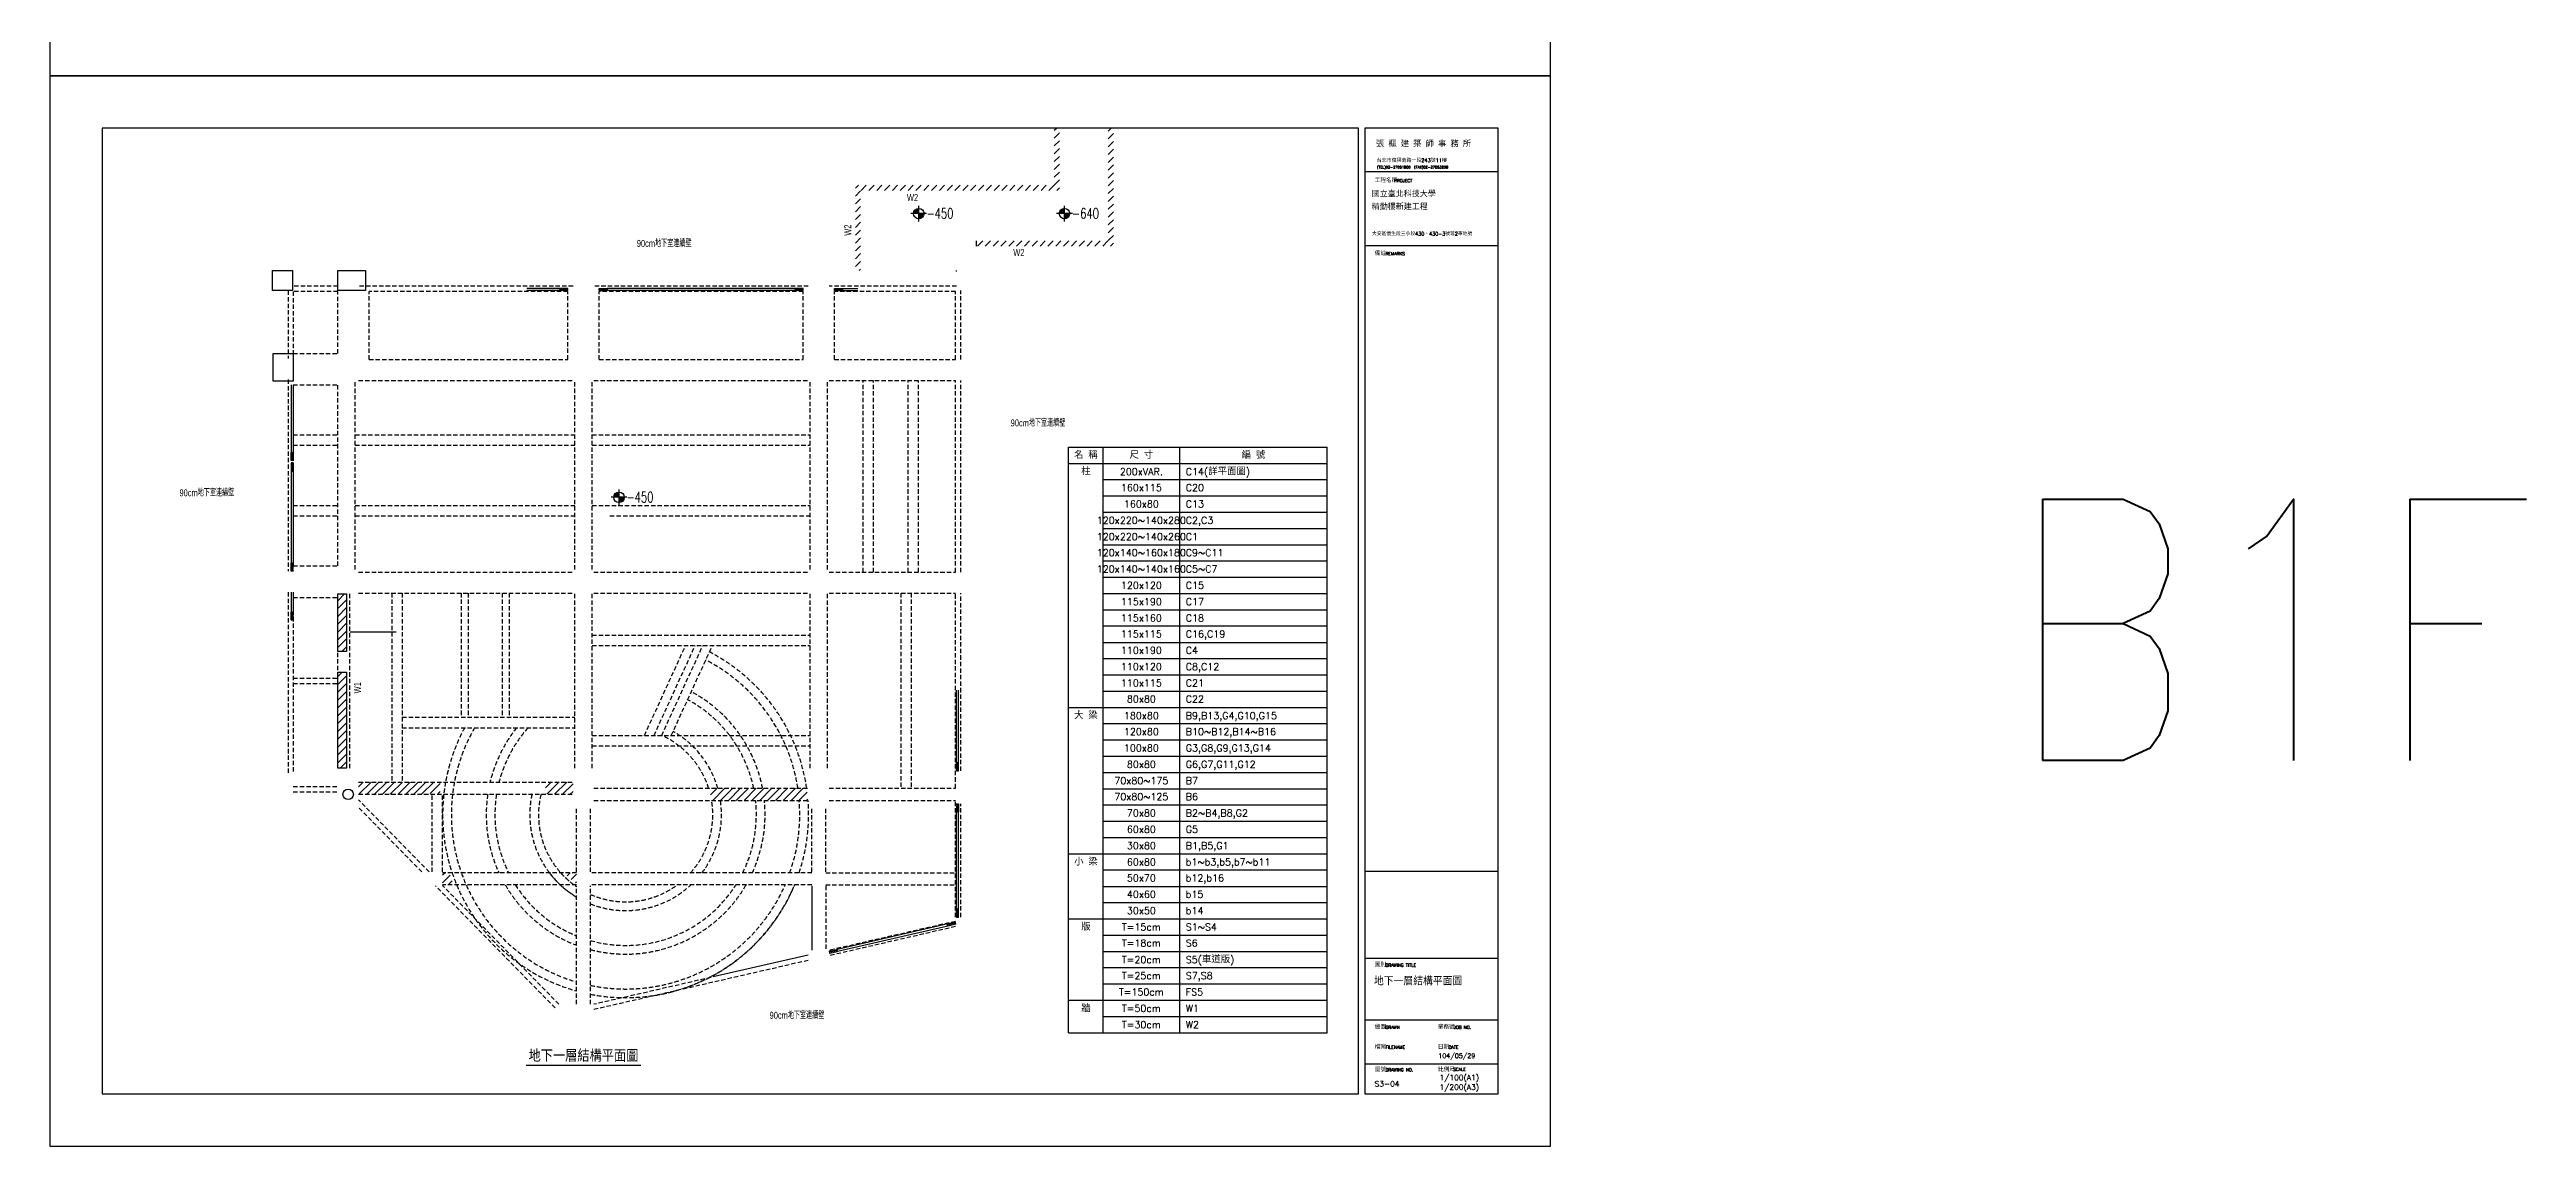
# Model space of a CAD drawing. Header units: millimetres. Extents: x -6716 to 14417, y -6142 to 137521.
# Drawn here: x -2 to 14209, y 105989 to 112282 of the extents above; entities that cross this region are included whole.
import ezdxf
from ezdxf.enums import TextEntityAlignment as Align

# ---------------------------------------------------------------- set-up
doc = ezdxf.new("R2010")
doc.units = ezdxf.units.MM
doc.header["$LTSCALE"] = 100
doc.linetypes.add('HIDDEN', pattern=[0.375, 0.25, -0.125])
for name, color, linetype in [('0-BEAM01', 4, 'HIDDEN'), ('0-BEAM02', 241, 'HIDDEN'), ('0-HATCH', 9, 'Continuous'), ('0-NOTES', 7, 'Continuous'), ('0-TEXTN', 4, 'Continuous'), ('0-TEXTW', 3, 'Continuous'), ('0-WALL', 7, 'HIDDEN'), ('0-施工圖框$0$TEXT-圖框', 3, 'Continuous'), ('0-施工圖框$0$圖框', 7, 'Continuous'), ('A-DOOR', 4, 'Continuous'), ('A-復璧', 3, 'Continuous'), ('A1', 1, 'Continuous'), ('CTEXT', 7, 'Continuous'), ('TEXT-尺寸', 4, 'Continuous'), ('TEXT-標題', 3, 'Continuous'), ('TITLE', 7, 'Continuous')]:
    doc.layers.add(name, color=color, linetype=linetype)
doc.layers.add('RA-Floor-Origin', color=3, linetype='Continuous', lineweight=30)
doc.layers.add('RA-Floor.BoundingBox', color=55, linetype='Continuous', lineweight=20)
doc.styles.add('0-施工圖框$0$TXT', font='romans.shx', dxfattribs={"bigfont": 'chineset.shx'})
doc.styles.add('3-AUCAD', font='aucad.shx', dxfattribs={"width": 0.67, "height": 30, "bigfont": 'single.shx'})
doc.styles.add('CHINA', font='romans.shx', dxfattribs={"width": 0.8, "bigfont": 'china.shx'})
doc.styles.add('TXT', font='romans.shx', dxfattribs={"bigfont": 'chineset.shx'})

msp = doc.modelspace()

# ---------------------------------------------------------------- hatches: boundary and pattern name
at = {"layer": '0-HATCH'}
h = msp.add_hatch(dxfattribs=at)
h.set_pattern_fill('ANSI31', color=256, scale=10, style=0)
h.paths.add_polyline_path([(5792, 111831), (5762, 111831), (5762, 111504), (5762, 111474), (5792, 111474)])
h = msp.add_hatch(dxfattribs=at)
h.set_pattern_fill('ANSI31', color=256, scale=10, style=0)
h.paths.add_polyline_path([(6102, 111831), (6072, 111831), (6072, 111484), (6102, 111484)])
h.paths.add_polyline_path([(6102, 111484), (6072, 111484), (6072, 111184), (6102, 111184)])
h = msp.add_hatch(dxfattribs=at)
h.set_pattern_fill('ANSI31', color=256, scale=10, style=0)
h.paths.add_polyline_path([(5762, 111474), (5762, 111504), (4621, 111504), (4621, 111014), (4651, 111014), (4651, 111474)])
h = msp.add_hatch(dxfattribs=at)
h.set_pattern_fill('ANSI31', color=256, scale=10, style=0)
h.paths.add_polyline_path([(5762, 111154), (5762, 111184), (5316, 111184), (5316, 111154)])
h.paths.add_polyline_path([(6102, 111154), (6102, 111184), (6072, 111184), (5762, 111184), (5762, 111154)])
h = msp.add_hatch(dxfattribs=at)
h.set_pattern_fill('ANSI31', color=256, scale=10, style=0)
h.set_pattern_definition([(45, (3e-06, 6890), (-22.45064, 22.45064), [])])
h.paths.add_polyline_path([(1701, 108829), (1651, 108829), (1651, 109159), (1701, 109159)])
h = msp.add_hatch(dxfattribs=at)
h.set_pattern_fill('ANSI31', color=256, scale=10, style=0)
h.set_pattern_definition([(45, (-7e-05, 6140), (-22.45064, 22.45064), [])])
h.paths.add_polyline_path([(1701, 108159), (1651, 108159), (1651, 108709), (1701, 108709)])
h = msp.add_hatch(dxfattribs=at)
h.set_pattern_fill('ANSI31', color=256, scale=10, style=0)
h.paths.add_polyline_path([(1771, 108079), (1771, 108009), (1846, 108009), (1846, 108059), (1846, 108074), (2076, 108074), (2076, 108059), (2076, 108009), (2176, 108009), (2176, 108014), (2238, 108014), (2238, 108079)])
h.paths.add_polyline_path([(1846, 108074), (1846, 108059), (1846, 108009), (1861, 108009), (1861, 108059), (2061, 108059), (2061, 108009), (2076, 108009), (2076, 108059), (2076, 108074)], flags=17)
h.paths.add_polyline_path([(2061, 108009), (2061, 108059), (1861, 108059), (1861, 108009)], flags=16)
h = msp.add_hatch(dxfattribs=at)
h.set_pattern_fill('ANSI31', color=256, scale=10, style=0)
h.paths.add_polyline_path([(3001, 108009), (3001, 108079), (2855, 108079, 0.038053), (2832, 108009)])
h = msp.add_hatch(dxfattribs=at)
h.set_pattern_fill('ANSI31', color=256, scale=10, style=0)
h.paths.add_polyline_path([(3779, 108044, -0.036045), (3796, 107974), (4349, 107974, 0.016775), (4342, 108044)])
h = msp.add_hatch(dxfattribs=at)
h.set_pattern_fill('ANSI31', color=256, scale=10, style=0)
h.paths.add_polyline_path([(2317, 107489, -0.01752), (2291, 107559), (2253, 107559), (2253, 107489)])
h = msp.add_hatch(dxfattribs=at)
h.set_pattern_fill('ANSI31', color=256, scale=10, style=0)
h.paths.add_polyline_path([(2950, 107559, 0.048261), (3021, 107498), (3021, 107559)])
at = {"layer": 'TEXT-尺寸', "ltscale": 200}
h = msp.add_hatch(color=256, dxfattribs=at)
h.paths.add_polyline_path([(4985, 111341), (4985, 111371, 0.414214), (4955, 111341)])
h.paths.add_polyline_path([(4985, 111311, 0.414214), (5015, 111341), (4985, 111341)])
h = msp.add_hatch(color=256, dxfattribs=at)
h.paths.add_polyline_path([(5821, 111341), (5821, 111371, 0.414214), (5791, 111341)])
h.paths.add_polyline_path([(5821, 111311, 0.414214), (5851, 111341), (5821, 111341)])
h = msp.add_hatch(color=256, dxfattribs=at)
h.paths.add_polyline_path([(3265, 109713), (3265, 109743, 0.414214), (3235, 109713)])
h.paths.add_polyline_path([(3265, 109683, 0.414214), (3295, 109713), (3265, 109713)])

# ---------------------------------------------------------------- linework, layer by layer
msp.add_line((1986, 108939), (1721, 108939))
at = {"color": 1}
for points in [[(1276, 110899), (1276, 111014), (1391, 111014), (1391, 110899)], [(1651, 110899), (1651, 111014), (1811, 111014), (1811, 110899)], [(1281, 110379), (1281, 110539), (1396, 110539), (1396, 110379)]]:
    msp.add_lwpolyline(points, close=True, dxfattribs=at)
at = {"layer": '0-BEAM01'}
for p, q in [((1366, 110899), (1366, 110509)), ((1651, 110924), (1391, 110924)), ((1651, 110894), (1396, 110894)), ((1396, 110894), (1396, 110539)), ((1651, 110539), (1651, 110894)), ((3001, 110924), (1771, 110924)), ((2971, 110894), (1831, 110894)), ((1831, 110504), (1831, 110894)), ((2971, 110504), (2971, 110894)), ((4351, 110924), (3121, 110924)), ((4321, 110894), (3151, 110894)), ((3151, 110504), (3151, 110894)), ((4321, 110504), (4321, 110894)), ((5201, 110924), (4471, 110924)), ((5196, 110894), (4501, 110894)), ((4501, 110504), (4501, 110894)), ((5196, 110504), (5196, 110894)), ((5226, 110504), (5226, 110899)), ((1396, 110539), (1651, 110539)), ((1831, 110504), (2971, 110504)), ((3151, 110504), (4321, 110504)), ((4501, 110504), (5196, 110504)), ((1366, 110389), (1366, 109289)), ((1396, 110359), (1396, 109319)), ((1396, 110359), (1651, 110359)), ((1651, 109319), (1651, 110359)), ((1751, 109299), (1751, 110379)), ((1771, 110384), (3001, 110384)), ((3011, 109299), (3011, 110379)), ((3111, 109299), (3111, 110379)), ((3121, 110384), (4351, 110384)), ((4361, 109299), (4361, 110379)), ((4461, 109299), (4461, 110379)), ((4471, 110384), (5196, 110384)), ((5196, 109284), (5196, 110384)), ((5226, 109284), (5226, 110384)), ((1396, 109319), (1651, 109319)), ((1366, 109169), (1366, 108129)), ((1721, 108159), (1721, 109159)), ((1771, 109284), (3001, 109284)), ((1771, 109164), (3001, 109164)), ((3011, 108159), (3011, 109159)), ((3111, 108159), (3111, 109159)), ((3121, 109284), (4351, 109284)), ((3121, 109164), (4351, 109164)), ((4361, 108159), (4361, 109159)), ((4461, 108159), (4461, 109159)), ((4471, 109284), (5196, 109284)), ((4471, 109164), (5196, 109164)), ((5196, 108044), (5196, 109164)), ((5226, 108144), (5226, 109164)), ((1396, 109139), (1396, 108129)), ((1396, 109139), (1651, 109139)), ((1651, 108159), (1651, 109139)), ((1396, 108054), (1651, 108054)), ((1396, 108024), (1651, 108024)), ((1771, 108079), (3001, 108079)), ((3121, 108044), (4351, 108044)), ((4471, 108044), (5196, 108044)), ((2133, 107564), (1766, 107939)), ((1771, 108009), (3001, 108009)), ((2175, 107564), (1771, 107977)), ((2193, 107564), (2193, 108009)), ((2253, 107564), (2253, 108009)), ((3021, 107564), (3021, 107939)), ((3101, 107564), (3101, 107939)), ((3121, 107974), (4351, 107974)), ((4371, 107564), (4371, 107939)), ((4451, 107564), (4451, 107939)), ((4471, 107974), (5196, 107974)), ((5196, 107304), (5196, 107974)), ((5226, 107304), (5226, 107954)), ((2898, 106783), (2212, 107484)), ((3021, 107559), (2253, 107559)), ((3021, 107489), (2253, 107489)), ((2920, 106804), (2253, 107485)), ((3021, 106804), (3021, 107484)), ((4371, 107559), (3101, 107559)), ((4371, 107489), (3101, 107489)), ((3101, 106804), (3101, 107484)), ((4451, 107559), (5196, 107559)), ((4451, 107489), (5196, 107489)), ((4451, 107484), (4451, 107114)), ((5196, 107280), (4471, 107114)), ((5196, 107250), (4471, 107083)), ((4351, 107056), (3121, 106774)), ((3830, 106967), (3121, 106804))]:
    msp.add_line(p, q, dxfattribs=at)
at = {"layer": '0-BEAM01', "linetype": 'Continuous'}
for p, q in [((4371, 107484), (4371, 107114)), ((4351, 107087), (3830, 106967))]:
    msp.add_line(p, q, dxfattribs=at)
at = {"layer": '0-BEAM02'}
for p, q in [((4666, 109284), (4666, 110384)), ((4726, 109284), (4726, 110384)), ((4924, 109284), (4924, 110384)), ((4984, 109284), (4984, 110384)), ((1396, 110072), (1651, 110072)), ((1396, 110012), (1651, 110012)), ((1751, 110072), (3011, 110072)), ((1751, 110012), (3011, 110012)), ((3111, 110072), (4361, 110072)), ((3111, 110012), (4361, 110012)), ((1396, 109666), (1651, 109666)), ((1396, 109606), (1651, 109606)), ((1751, 109666), (3011, 109666)), ((1751, 109606), (3011, 109606)), ((3111, 109666), (4361, 109666)), ((3213, 109606), (4361, 109606)), ((1961, 109164), (1961, 108079)), ((2021, 109164), (2021, 108079)), ((2359, 109164), (2359, 108451)), ((2399, 109164), (2399, 108451)), ((2594, 109164), (2594, 108451)), ((2634, 109164), (2634, 108451)), ((4881, 109164), (4881, 108044)), ((4941, 109164), (4941, 108044)), ((3111, 108923), (4361, 108923)), ((3111, 108863), (4361, 108863)), ((3411, 108347), (3647, 108863)), ((3466, 108347), (3702, 108863)), ((3510, 108347), (3746, 108863)), ((3565, 108347), (3801, 108863)), ((1396, 108675), (1651, 108675)), ((1396, 108645), (1651, 108645)), ((2021, 108451), (3011, 108451)), ((2021, 108391), (3011, 108391)), ((3111, 108347), (4361, 108347)), ((3111, 108287), (4361, 108287))]:
    msp.add_line(p, q, dxfattribs=at)
msp.add_lwpolyline([(3101, 106862, 0.110738), (3560, 106874, 0.236448), (4272, 107489)], format="xyb", dxfattribs=at)
for centre, radius, start, end in [((3303, 107892), 1000, 8.7207, 62.6062), ((3303, 107892), 1050, 8.3024, 62.7428), ((3303, 107892), 800, 10.9249, 61.8889), ((3303, 107892), 750, 11.6632, 61.6496), ((3303, 107892), 1050, 151.6259, 169.7623), ((3303, 107892), 1000, 150.067, 169.2445), ((3303, 107892), 800, 141.4107, 166.5102), ((3303, 107892), 750, 138.2934, 165.592), ((3303, 107892), 500, 17.6521, 65.4722), ((3303, 107892), 550, 16.0019, 60.2563), ((3303, 107892), 1050, 169.7623, 173.5328), ((3303, 107892), 1000, 169.2445, 173.303), ((3303, 107892), 1050, 173.6233, 198.5122), ((3303, 107892), 1000, 173.3062, 199.4742), ((3303, 107892), 800, 171.618, 204.6281), ((3303, 107892), 750, 171.0547, 206.3919), ((3303, 107892), 550, 167.7585, 239.1774), ((3303, 107892), 500, 166.5123, 235.6935), ((3303, 107892), 500, 318.1823, 9.3948), ((3303, 107892), 550, 322.6885, 8.534), ((3303, 107892), 750, 333.6081, 6.2476), ((3303, 107892), 800, 335.3719, 5.8557), ((3302, 107892), 1000, 340.5301, 4.6803), ((3303, 107892), 1050, 341.4878, 4.4582), ((3303, 107892), 1050, 198.5136, 254.4315), ((3303, 107892), 1000, 199.5224, 253.6318), ((3303, 107892), 800, 210.2801, 249.3743), ((3303, 107892), 750, 212.5369, 247.9296), ((3303, 107892), 550, 217.3115, 239.1774), ((3303, 107892), 500, 221.8177, 235.6935), ((3303, 107892), 550, 248.4738, 312.826), ((3303, 107892), 500, 246.1954, 306.2191), ((3303, 107892), 750, 254.3905, 327.4631), ((3303, 107892), 800, 255.3886, 329.7199), ((3303, 107892), 1000, 258.3572, 336.2102), ((3303, 107892), 1050, 281.6159, 337.4076)]:
    msp.add_arc(centre, radius, start, end, dxfattribs=at)
at = {"layer": '0-HATCH'}
msp.add_line((5316, 111154), (5316, 111184), dxfattribs=at)
at = {"layer": '0-NOTES'}
for p, q in [((5844, 106641), (5844, 110001)), ((5844, 110001), (7328, 110001)), ((6043, 106641), (6043, 110001)), ((6482, 106641), (6482, 110001)), ((7328, 106641), (7328, 110001)), ((5844, 109908), (7328, 109908)), ((5844, 108508), (7328, 108508)), ((5844, 107668), (7328, 107668)), ((5844, 107295), (7328, 107295)), ((5844, 106828), (7328, 106828)), ((5844, 106641), (7328, 106641))]:
    msp.add_line(p, q, dxfattribs=at)
at = {"layer": '0-NOTES', "color": 3}
for p, q in [((6043, 109815), (7328, 109815)), ((6043, 109721), (7328, 109721)), ((6043, 109628), (7328, 109628)), ((6043, 109535), (7328, 109535)), ((6043, 109441), (7328, 109441)), ((6043, 109348), (7328, 109348)), ((6043, 109255), (7328, 109255)), ((6043, 109161), (7328, 109161)), ((6043, 109068), (7328, 109068)), ((6043, 108975), (7328, 108975)), ((6043, 108881), (7328, 108881)), ((6043, 108788), (7328, 108788)), ((6043, 108695), (7328, 108695)), ((6043, 108601), (7328, 108601)), ((6043, 108415), (7328, 108415)), ((6043, 108321), (7328, 108321)), ((6043, 108228), (7328, 108228)), ((6043, 108135), (7328, 108135)), ((6043, 108041), (7328, 108041)), ((6043, 107948), (7328, 107948)), ((6043, 107855), (7328, 107855)), ((6043, 107761), (7328, 107761)), ((6043, 107575), (7328, 107575)), ((6043, 107481), (7328, 107481)), ((6043, 107388), (7328, 107388)), ((6043, 107201), (7328, 107201)), ((6043, 107108), (7328, 107108)), ((6043, 107015), (7328, 107015)), ((6043, 106921), (7328, 106921)), ((6043, 106735), (7328, 106735))]:
    msp.add_line(p, q, dxfattribs=at)
at = {"layer": '0-WALL', "color": 40, "linetype": 'Continuous'}
for points in [[(1701, 108829), (1651, 108829), (1651, 109159), (1701, 109159)], [(1701, 108159), (1651, 108159), (1651, 108709), (1701, 108709)]]:
    msp.add_lwpolyline(points, close=True, dxfattribs=at)
at = {"layer": '0-施工圖框$0$圖框', "color": 1}
for p, q in [((8310, 111831), (7544, 111831)), ((7544, 111831), (7544, 107567)), ((8310, 107567), (8310, 111831)), ((8310, 111581), (7544, 111581)), ((8310, 111156), (7544, 111156)), ((7544, 107567), (7544, 106291)), ((8310, 107567), (7544, 107567)), ((8310, 106291), (8310, 107567)), ((8310, 107067), (7544, 107067)), ((8310, 106714), (7544, 106714)), ((8310, 106460), (7544, 106460)), ((7544, 106291), (8310, 106291))]:
    msp.add_line(p, q, dxfattribs=at)
at = {"layer": 'A-DOOR', "color": 35}
for p, q in [((4501, 110911), (4547, 110911)), ((4501, 110904), (4506, 110904)), ((4501, 110899), (4501, 110904)), ((4501, 110899), (4508, 110899)), ((4504, 110899), (4501, 110899)), ((4504, 110901), (4544, 110901)), ((4506, 110901), (4504, 110901)), ((4504, 110901), (4504, 110899)), ((4506, 110904), (4542, 110904)), ((4506, 110904), (4506, 110901)), ((4512, 110899), (4547, 110899)), ((4547, 110904), (4542, 110904)), ((4542, 110904), (4542, 110901)), ((4542, 110901), (4544, 110901)), ((4544, 110901), (4544, 110899)), ((4544, 110899), (4547, 110899)), ((4547, 110899), (4547, 110904))]:
    msp.add_line(p, q, dxfattribs=at)
for points in [[(2971, 110911), (2925, 110911)], [(2925, 110904), (2930, 110904), (2930, 110901), (2928, 110901), (2928, 110899), (2925, 110899), (2925, 110904)], [(2960, 110899), (2925, 110899)], [(2968, 110901), (2928, 110901)], [(2966, 110904), (2930, 110904)], [(2971, 110899), (2964, 110899)], [(2971, 110904), (2966, 110904), (2966, 110901), (2968, 110901), (2968, 110899), (2971, 110899), (2971, 110904)], [(3151, 110911), (3197, 110911)], [(3151, 110904), (3156, 110904), (3156, 110901), (3154, 110901), (3154, 110899), (3151, 110899), (3151, 110904)], [(3151, 110899), (3158, 110899)], [(3154, 110901), (3194, 110901)], [(3156, 110904), (3192, 110904)], [(3162, 110899), (3197, 110899)], [(3197, 110904), (3192, 110904), (3192, 110901), (3194, 110901), (3194, 110899), (3197, 110899), (3197, 110904)], [(4321, 110911), (4275, 110911)], [(4275, 110904), (4280, 110904), (4280, 110901), (4278, 110901), (4278, 110899), (4275, 110899), (4275, 110904)], [(4310, 110899), (4275, 110899)], [(4318, 110901), (4278, 110901)], [(4316, 110904), (4280, 110904)], [(4321, 110899), (4314, 110899)], [(4321, 110904), (4316, 110904), (4316, 110901), (4318, 110901), (4318, 110899), (4321, 110899), (4321, 110904)], [(1384, 109925), (1384, 109971)], [(1384, 109910), (1384, 109864)], [(1391, 109971), (1391, 109966), (1394, 109966), (1394, 109968), (1396, 109968), (1396, 109971), (1391, 109971)], [(1391, 109930), (1391, 109966)], [(1391, 109925), (1391, 109930), (1394, 109930), (1394, 109928), (1396, 109928), (1396, 109925), (1391, 109925)], [(1391, 109910), (1391, 109905), (1394, 109905), (1394, 109907), (1396, 109907), (1396, 109910), (1391, 109910)], [(1391, 109905), (1391, 109869)], [(1391, 109864), (1391, 109869), (1394, 109869), (1394, 109867), (1396, 109867), (1396, 109864), (1391, 109864)], [(1394, 109928), (1394, 109968)], [(1394, 109907), (1394, 109867)], [(1396, 109936), (1396, 109971)], [(1396, 109925), (1396, 109932)], [(1396, 109910), (1396, 109903)], [(1396, 109899), (1396, 109864)], [(1384, 109289), (1384, 109335)], [(1391, 109335), (1391, 109330), (1394, 109330), (1394, 109332), (1396, 109332), (1396, 109335), (1391, 109335)], [(1391, 109294), (1391, 109330)], [(1391, 109289), (1391, 109294), (1394, 109294), (1394, 109292), (1396, 109292), (1396, 109289), (1391, 109289)], [(1394, 109292), (1394, 109332)], [(1396, 109300), (1396, 109335)], [(1396, 109289), (1396, 109296)], [(1384, 109009), (1384, 109055)], [(1391, 109055), (1391, 109050), (1394, 109050), (1394, 109052), (1396, 109052), (1396, 109055), (1391, 109055)], [(1391, 109014), (1391, 109050)], [(1391, 109009), (1391, 109014), (1394, 109014), (1394, 109012), (1396, 109012), (1396, 109009), (1391, 109009)], [(1394, 109012), (1394, 109052)], [(1396, 109020), (1396, 109055)], [(1396, 109009), (1396, 109016)], [(5206, 108190), (5206, 108185), (5203, 108185), (5203, 108187), (5201, 108187), (5201, 108190), (5206, 108190)], [(5201, 108155), (5201, 108190)], [(5203, 108147), (5203, 108187)], [(5206, 108149), (5206, 108185)], [(5213, 108144), (5213, 108190)], [(5201, 108144), (5201, 108151)], [(5206, 108144), (5206, 108149), (5203, 108149), (5203, 108147), (5201, 108147), (5201, 108144), (5206, 108144)], [(5206, 107954), (5206, 107949), (5203, 107949), (5203, 107951), (5201, 107951), (5201, 107954), (5206, 107954)], [(5201, 107954), (5201, 107947)], [(5201, 107943), (5201, 107908)], [(5206, 107908), (5206, 107913), (5203, 107913), (5203, 107911), (5201, 107911), (5201, 107908), (5206, 107908)], [(5203, 107951), (5203, 107911)], [(5206, 107949), (5206, 107913)], [(5213, 107954), (5213, 107908)], [(5206, 107350), (5206, 107345), (5203, 107345), (5203, 107347), (5201, 107347), (5201, 107350), (5206, 107350)], [(5201, 107315), (5201, 107350)], [(5201, 107304), (5201, 107311)], [(5206, 107304), (5206, 107309), (5203, 107309), (5203, 107307), (5201, 107307), (5201, 107304), (5206, 107304)], [(5203, 107307), (5203, 107347)], [(5206, 107309), (5206, 107345)], [(5213, 107304), (5213, 107350)], [(5182, 107272), (5148, 107264)], [(5149, 107259), (5154, 107261), (5154, 107264), (5152, 107263), (5151, 107265), (5148, 107264), (5149, 107259)], [(5196, 107263), (5151, 107253)], [(5191, 107272), (5152, 107263)], [(5189, 107269), (5154, 107261)], [(5193, 107275), (5186, 107273)], [(5194, 107270), (5189, 107269), (5189, 107272), (5191, 107272), (5190, 107274), (5193, 107275), (5194, 107270)], [(4471, 107109), (4478, 107111)], [(4472, 107104), (4477, 107105), (4476, 107108), (4474, 107108), (4474, 107110), (4471, 107109), (4472, 107104)], [(4473, 107097), (4518, 107108)], [(4474, 107108), (4513, 107117)], [(4477, 107105), (4512, 107113)], [(4481, 107111), (4516, 107119)], [(4517, 107114), (4512, 107113), (4511, 107116), (4513, 107117), (4513, 107119), (4516, 107119), (4517, 107114)]]:
    msp.add_lwpolyline(points, dxfattribs=at)
at = {"layer": 'A-復璧'}
for points in [[(2925, 110911), (2736, 110911)], [(2925, 110899), (2736, 110899)], [(2971, 110911), (2775, 110911)], [(2925, 110911), (2925, 110899)], [(2971, 110899), (2971, 110911)], [(3151, 110899), (3151, 110911)], [(4275, 110911), (3197, 110911)], [(3197, 110911), (3197, 110899)], [(4275, 110899), (3197, 110899)], [(4275, 110911), (3206, 110911)], [(4275, 110911), (4275, 110899)], [(4321, 110899), (4321, 110911)], [(4501, 110899), (4501, 110911)], [(4547, 110911), (4636, 110911)], [(4547, 110911), (4547, 110899)], [(4547, 110899), (4636, 110899)], [(1384, 110359), (1384, 109925)], [(1396, 110359), (1396, 109925)], [(1384, 109971), (1396, 109971)], [(1396, 109925), (1384, 109925)], [(1384, 109910), (1384, 109335)], [(1396, 109910), (1384, 109910)], [(1384, 109864), (1396, 109864)], [(1396, 109910), (1396, 109335)], [(1384, 109335), (1396, 109335)], [(1396, 109289), (1384, 109289)], [(1384, 109169), (1384, 109055)], [(1396, 109169), (1396, 109055)], [(1384, 109055), (1396, 109055)], [(1396, 109009), (1384, 109009)], [(5201, 108190), (5201, 108607)], [(5213, 108190), (5213, 108607)], [(5213, 108190), (5201, 108190)], [(5201, 108144), (5213, 108144)], [(5201, 107954), (5213, 107954)], [(5201, 107350), (5201, 107908)], [(5213, 107908), (5201, 107908)], [(5213, 107350), (5213, 107908)], [(5213, 107350), (5201, 107350)], [(5201, 107304), (5213, 107304)], [(5151, 107265), (4516, 107119)], [(5151, 107253), (4518, 107108)], [(5151, 107253), (5148, 107264)], [(5196, 107275), (5193, 107275)], [(5193, 107275), (5196, 107263)], [(4471, 107109), (4473, 107097)], [(4473, 107097), (4471, 107097)], [(4518, 107108), (4516, 107119)]]:
    msp.add_lwpolyline(points, dxfattribs=at)
at = {"layer": 'A1'}
msp.add_lwpolyline([(5201, 111009), (5201, 111014)], dxfattribs=at)
at = {"layer": 'Defpoints'}
for points in [[(0, 112131), (8610, 112131), (8610, 118271), (0, 118271)], [(0, 105991), (8610, 105991), (8610, 112131), (0, 112131)], [(300, 106291), (7508, 106291), (7508, 111831), (300, 111831)]]:
    msp.add_lwpolyline(points, close=True, dxfattribs=at)
at = {"layer": 'RA-Floor-Origin'}
msp.add_circle((1711, 108009), 30, dxfattribs=at)
at = {"layer": 'RA-Floor.BoundingBox', "const_width": 5}
for points in [[(0, 118271), (8610, 118271), (8610, 112131), (0, 112131)], [(0, 112131), (8610, 112131), (8610, 105991), (0, 105991)]]:
    msp.add_lwpolyline(points, close=True, dxfattribs=at)
at = {"layer": 'TEXT-尺寸', "ltscale": 200}
for points in [[(5030, 111341), (4940, 111341)], [(4985, 111296), (4985, 111386)], [(5866, 111341), (5776, 111341)], [(5821, 111296), (5821, 111386)], [(3265, 109668), (3265, 109758)], [(3310, 109713), (3220, 109713)]]:
    msp.add_lwpolyline(points, dxfattribs=at)
for centre in [(4985, 111341), (5821, 111341), (3265, 109713)]:
    msp.add_circle(centre, 30, dxfattribs=at)
at = {"layer": 'TITLE', "color": 1}
msp.add_line((2732, 106454), (3390, 106454), dxfattribs=at)

# ---------------------------------------------------------------- texts
at = {"color": 2, "lineweight": 25, "style": 'CHINA', "width": 0.8}
msp.add_text('B1F', height=1500, dxfattribs=at).set_placement((14261, 108203), align=Align.RIGHT)
at = {"layer": '0-TEXTN', "style": '0-施工圖框$0$TXT'}
for s, p in [('名 稱', (5944, 109955)), ('柱', (5944, 109861)), ('200xVAR.', (6262, 109861)), ('尺 寸', (6262, 109955)), ('編 號', (6905, 109955)), ('160x115', (6262, 109768)), ('120x220~140x280', (6262, 109581)), ('160x80', (6262, 109675)), ('120x220~140x260', (6262, 109488)), ('120x140~160x180', (6262, 109395)), ('120x140~140x160', (6262, 109301)), ('120x120', (6262, 109208)), ('115x190', (6262, 109115)), ('115x160', (6262, 109021)), ('115x115', (6262, 108928)), ('110x190', (6262, 108835)), ('110x120', (6262, 108741)), ('110x115', (6262, 108648)), ('大 梁', (5944, 108461)), ('180x80', (6262, 108461)), ('80x80', (6262, 108555)), ('120x80', (6262, 108368)), ('100x80', (6262, 108275)), ('80x80', (6262, 108181)), ('70x80~175', (6262, 108088)), ('70x80~125', (6262, 107995)), ('70x80', (6262, 107901)), ('30x80', (6262, 107715)), ('60x80', (6262, 107808)), ('小 梁', (5944, 107621)), ('60x80', (6262, 107621)), ('50x70', (6262, 107528)), ('40x60', (6262, 107435)), ('30x50', (6262, 107341)), ('30x50', (6262, 107341)), ('版', (5944, 107248)), ('T=15cm', (6262, 107248)), ('T=18cm', (6262, 107155)), ('T=20cm', (6262, 107061)), ('T=150cm', (6262, 106875)), ('T=25cm', (6262, 106968)), ('牆', (5944, 106781)), ('T=50cm', (6262, 106781)), ('T=30cm', (6262, 106688))]:
    msp.add_text(s, height=40, dxfattribs=at).set_placement(p, align=Align.MIDDLE_CENTER)
for s, p in [('C14(詳平面圖)', (6517, 109841)), ('C20', (6517, 109748)), ('C13', (6517, 109655)), ('C2,C3', (6517, 109561)), ('C1', (6517, 109468)), ('C9~C11', (6517, 109375)), ('C5~C7', (6517, 109281)), ('C15', (6517, 109188)), ('C17', (6517, 109095)), ('C18', (6517, 109001)), ('C16,C19', (6517, 108908)), ('C4', (6517, 108815)), ('C8,C12', (6517, 108721)), ('C21', (6517, 108628)), ('C22', (6517, 108535)), ('B9,B13,G4,G10,G15', (6517, 108441)), ('G3,G8,G9,G13,G14', (6517, 108255)), ('B10~B12,B14~B16', (6517, 108348)), ('G6,G7,G11,G12', (6517, 108161)), ('B7', (6517, 108068)), ('B6', (6517, 107975)), ('B2~B4,B8,G2', (6517, 107881)), ('G5', (6517, 107788)), ('B1,B5,G1', (6517, 107695)), ('b1~b3,b5,b7~b11', (6517, 107601)), ('b12,b16', (6517, 107508)), ('b15', (6517, 107415)), ('b14', (6517, 107321)), ('S1~S4', (6517, 107228)), ('S6', (6517, 107135)), ('S5(車道版)', (6517, 107041)), ('S7,S8', (6517, 106948)), ('FS5', (6517, 106855)), ('W1', (6517, 106761)), ('W2', (6517, 106668))]:
    msp.add_text(s, height=40, dxfattribs=at).set_placement(p)
at = {"layer": '0-TEXTW', "style": '3-AUCAD', "width": 0.67}
for s, p in [('W2', (4917, 111413)), ('90cm地下室連續壁', (3367, 111150)), ('W2', (5527, 111098)), ('90cm地下室連續壁', (5512, 110120)), ('90cm地下室連續壁', (743, 109719)), ('90cm地下室連續壁', (4129, 106721))]:
    msp.add_text(s, height=40, dxfattribs=at).set_placement(p)
for s, p in [('W2', (4597, 111214)), ('W1', (1784, 108588))]:
    msp.add_text(s, height=40, rotation=90, dxfattribs=at).set_placement(p)
at = {"layer": '0-施工圖框$0$TEXT-圖框', "color": 3, "style": '0-施工圖框$0$TXT'}
msp.add_text('104/05/29', height=26.9, dxfattribs=at).set_placement((7966, 106495))
at = {"layer": '0-施工圖框$0$圖框', "color": 4, "style": '0-施工圖框$0$TXT'}
for s, height, p in [('張 樞 建 築 師 事 務 所', 35, (7608, 111723)), ('台北市復興南路一段243號11樓', 21, (7613, 111636)), ('(TEL)02-27051800  (FAX)02-27053208', 14.7, (7614, 111600)), ('工程名稱', 24, (7601, 111520)), ('PROJECT', 18, (7712, 111521)), ('備註', 24, (7601, 111101)), ('REMARKS', 18, (7663, 111102)), ('圖別', 24, (7601, 107019)), ('DRAWING TITLE', 18, (7663, 107020)), ('繪圖', 24, (7601, 106662)), ('DRAWN', 18, (7663, 106663)), ('業務號', 24, (7963, 106662)), ('JOB NO.', 18, (8054, 106663)), ('檔案', 24, (7601, 106548)), ('FILENAME', 18, (7663, 106549)), ('日期', 24, (7963, 106548)), ('DATE', 18, (8025, 106549)), ('圖號', 24, (7601, 106418)), ('DRAWING NO.', 18, (7663, 106419)), ('比例尺', 24, (7964, 106418)), ('SCALE', 18, (8051, 106422))]:
    msp.add_text(s, height=height, dxfattribs=at).set_placement(p)
at = {"layer": '0-施工圖框$0$圖框', "color": 3, "style": '0-施工圖框$0$TXT'}
for s, height, p in [('國立臺北科技大學', 34, (7584, 111436)), ('精勤樓新建工程', 34, (7584, 111363)), ('大安區懷生段三小段430、430-3號等2筆地號', 20.41, (7585, 111215))]:
    msp.add_text(s, height=height, dxfattribs=at).set_placement(p)
at = {"layer": 'CTEXT', "style": '0-施工圖框$0$TXT'}
msp.add_text('地下一層結構平面圖', height=70, dxfattribs=at).set_placement((3061, 106474), align=Align.CENTER)
at = {"layer": 'TEXT-尺寸', "ltscale": 200, "style": 'TXT', "width": 0.7}
for s, p in [('-450', (5029, 111312)), ('-640', (5864, 111312)), ('-450', (3308, 109684))]:
    msp.add_text(s, height=60, dxfattribs=at).set_placement(p)
at = {"layer": 'TEXT-標題', "ltscale": 200, "style": '0-施工圖框$0$TXT'}
for s, height, p in [('地下一層結構平面圖', 45, (7597, 106913)), ('S3-04', 31.5, (7600, 106332)), ('1/100(A1)', 31.5, (7973, 106368)), ('1/200(A3)', 31.5, (7973, 106313))]:
    msp.add_text(s, height=height, dxfattribs=at).set_placement(p)

doc.saveas('drawing.dxf')
